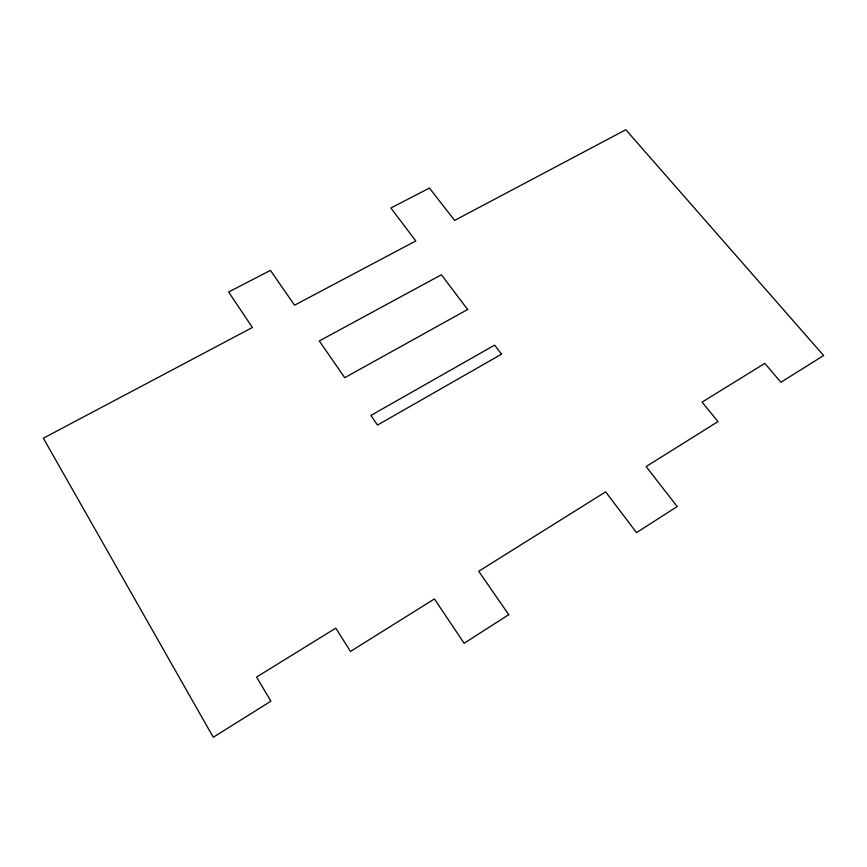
<?xml version="1.0" encoding="UTF-8"?>
<svg xmlns="http://www.w3.org/2000/svg" width="867" height="867" viewBox="0 0 867 867"><rect width="100%" height="100%" fill="white"/><g stroke="black" fill="none" stroke-linecap="round" stroke-linejoin="round"><path stroke-width="1.3" d="M508.756 614.649L464.148 643.281L434.421 598.945L350.474 651.442L335.789 628.152L256.567 677.051L270.916 701.197L213.271 737.253L43.35 438.203L252.405 327.498L228.617 292.027L270.439 270.374L294.542 305.184L415.813 240.961L390.887 208.015L429.436 188.063L454.611 220.413L625.811 129.747L823.65 355.535L780.918 382.26L764.835 363.381L702.064 402.115L717.995 421.611L646.099 466.565L677.192 506.534L636.519 532.641L605.654 491.86L478.703 571.255L508.756 614.649M501.494 354.191L377.513 425.058L370.87 415.456L494.634 345.131L501.494 354.191M467.66 309.486L344.719 377.687L319.294 340.948L441.39 274.774L467.66 309.486"/></g></svg>
